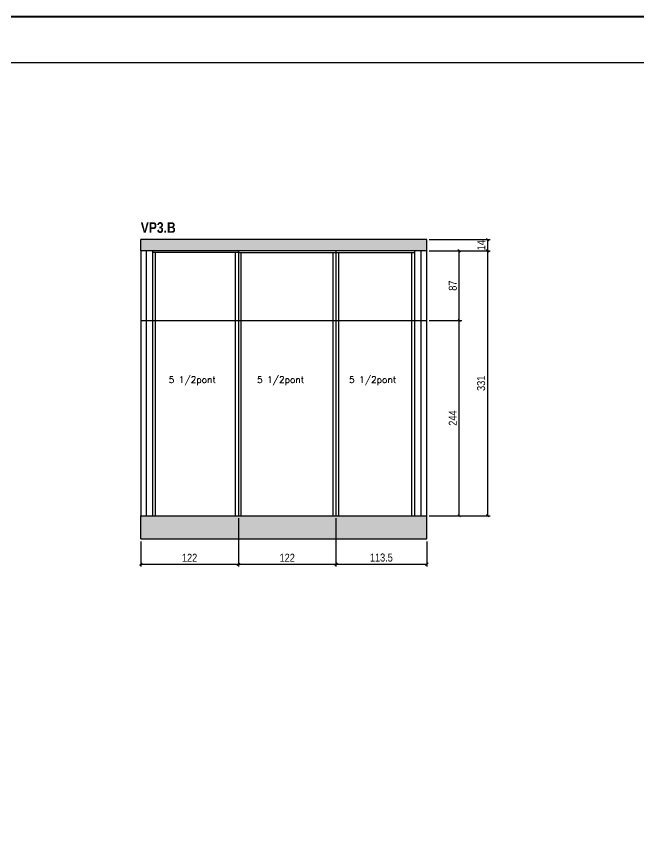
# Model space of a CAD drawing. Extents: x 142292 to 147556, y 149363 to 152785.
# Drawn here: x 145510 to 146288, y 151750 to 152785 of the extents above; entities that cross this region are included whole.
import ezdxf

# ---------------------------------------------------------------- set-up
doc = ezdxf.new("R2010")
doc.units = 0
doc.layers.get('0').update_dxf_attribs({"linetype": 'CONTINUOUS'})
doc.layers.get('DEFPOINTS').update_dxf_attribs({"linetype": 'CONTINUOUS'})
for name, color, linetype in [('COTA', 241, 'CONTINUOUS'), ('NOMENCLATURA', 7, 'CONTINUOUS'), ('Painéis', 200, 'CONTINUOUS'), ('PONTALETE', 7, 'CONTINUOUS'), ('SARR_2.2x7', 40, 'CONTINUOUS'), ('SARR_3.5x7', 81, 'CONTINUOUS')]:
    doc.layers.add(name, color=color, linetype=linetype)
doc.layers.add('FOLHA', color=255, linetype='CONTINUOUS', lineweight=40)
doc.styles.add('COTA TECNICA', font='techl___.ttf', dxfattribs={"height": 10})
doc.styles.get("Standard").update_dxf_attribs({"font": 'ROMANS.SHX'})
doc.styles.add('TECNICA', font='techb___.ttf', dxfattribs={"height": 10})
doc.dimstyles.new('PAINEL', dxfattribs={"dimtxt": 10, "dimasz": 3, "dimexe": 3, "dimexo": 3, "dimgap": 3, "dimtad": 1, "dimdec": 1, "dimzin": 12, "dimdsep": 46, "dimtxsty": 'COTA TECNICA', "dimblk1": 'OBLIQUE', "dimblk2": 'OBLIQUE', "dimsah": 1, "dimcen": 0.9, "dimclrd": 4, "dimclre": 4, "dimclrt": 240, "dimadec": 1, "dimazin": 3, "dimtfac": 1, "dimtdec": 1, "dimtmove": 0, "dimatfit": 3, "dimfxl": 1, "dimtolj": 1, "dimtzin": 12, "dimarcsym": 0})

# ---------------------------------------------------------------- blocks, each defined once
blk = doc.blocks.new('_Oblique')
at = {"color": 0, "linetype": 'ByBlock', "lineweight": -2}
blk.add_line((-0.5, -0.5), (0.5, 0.5), dxfattribs=at)
blk = doc.blocks.new('*D795')
at = {"layer": 'COTA', "color": 4, "linetype": 'ByBlock', "lineweight": -2, "transparency": 16777216}
for p, q in [((146026.2, 152405.1), (146066.8, 152405.1)), ((146063.8, 152161.1), (146063.8, 152405.1)), ((146026.2, 152161.1), (146066.8, 152161.1))]:
    blk.add_line(p, q, dxfattribs=at)
at = {"layer": 'DEFPOINTS', "color": 0, "linetype": 'ByBlock', "transparency": 16777216}
for p in [(146023.2, 152405.1), (146063.8, 152405.1), (146023.2, 152161.1)]:
    blk.add_point(p, dxfattribs=at)
at = {"layer": 'COTA', "color": 4, "linetype": 'ByBlock', "lineweight": -2, "transparency": 16777216, "xscale": 3, "yscale": 3, "zscale": 3}
for p, rotation in [((146063.8, 152405.1), 90), ((146063.8, 152161.1), 270)]:
    blk.add_blockref('_Oblique', p, dxfattribs=dict(at, rotation=rotation))
at = {"layer": 'COTA', "color": 240, "linetype": 'ByBlock', "transparency": 16777216, "insert": (146055.7, 152283.1), "char_height": 10, "attachment_point": 5, "rotation": 90, "style": 'COTA TECNICA'}
blk.add_mtext('\\A1;244', dxfattribs=at)
blk = doc.blocks.new('*D796')
at = {"layer": 'COTA', "color": 4, "linetype": 'ByBlock', "lineweight": -2, "transparency": 16777216}
for p, q in [((146026.2, 152492.1), (146066.8, 152492.1)), ((146063.8, 152405.1), (146063.8, 152492.1)), ((146026.2, 152405.1), (146066.8, 152405.1))]:
    blk.add_line(p, q, dxfattribs=at)
at = {"layer": 'DEFPOINTS', "color": 0, "linetype": 'ByBlock', "transparency": 16777216}
for p in [(146023.2, 152492.1), (146063.8, 152492.1), (146023.2, 152405.1)]:
    blk.add_point(p, dxfattribs=at)
at = {"layer": 'COTA', "color": 4, "linetype": 'ByBlock', "lineweight": -2, "transparency": 16777216, "xscale": 3, "yscale": 3, "zscale": 3}
for p, rotation in [((146063.8, 152492.1), 90), ((146063.8, 152405.1), 270)]:
    blk.add_blockref('_Oblique', p, dxfattribs=dict(at, rotation=rotation))
at = {"layer": 'COTA', "color": 240, "linetype": 'ByBlock', "transparency": 16777216, "insert": (146055.7, 152448.6), "char_height": 10, "attachment_point": 5, "rotation": 90, "style": 'COTA TECNICA'}
blk.add_mtext('\\A1;87', dxfattribs=at)
blk = doc.blocks.new('*D797')
at = {"layer": 'COTA', "color": 4, "linetype": 'ByBlock', "lineweight": -2, "transparency": 16777216}
for p, q in [((146026.2, 152506.1), (146102.3, 152506.1)), ((146099.3, 152492.1), (146099.3, 152506.1)), ((146026.2, 152492.1), (146102.3, 152492.1))]:
    blk.add_line(p, q, dxfattribs=at)
at = {"layer": 'DEFPOINTS', "color": 0, "linetype": 'ByBlock', "transparency": 16777216}
for p in [(146023.2, 152506.1), (146099.3, 152506.1), (146023.2, 152492.1)]:
    blk.add_point(p, dxfattribs=at)
at = {"layer": 'COTA', "color": 4, "linetype": 'ByBlock', "lineweight": -2, "transparency": 16777216, "xscale": 3, "yscale": 3, "zscale": 3}
for p, rotation in [((146099.3, 152506.1), 90), ((146099.3, 152492.1), 270)]:
    blk.add_blockref('_Oblique', p, dxfattribs=dict(at, rotation=rotation))
at = {"layer": 'COTA', "color": 240, "linetype": 'ByBlock', "transparency": 16777216, "insert": (146091.2, 152499.1), "char_height": 10, "attachment_point": 5, "rotation": 90, "style": 'COTA TECNICA'}
blk.add_mtext('\\A1;14', dxfattribs=at)
blk = doc.blocks.new('*D798')
at = {"layer": 'COTA', "color": 4, "linetype": 'ByBlock', "lineweight": -2, "transparency": 16777216}
for p, q in [((146026.2, 152492.1), (146102.3, 152492.1)), ((146099.3, 152161.1), (146099.3, 152492.1)), ((146026.2, 152161.1), (146102.3, 152161.1))]:
    blk.add_line(p, q, dxfattribs=at)
at = {"layer": 'DEFPOINTS', "color": 0, "linetype": 'ByBlock', "transparency": 16777216}
for p in [(146023.2, 152492.1), (146099.3, 152492.1), (146023.2, 152161.1)]:
    blk.add_point(p, dxfattribs=at)
at = {"layer": 'COTA', "color": 4, "linetype": 'ByBlock', "lineweight": -2, "transparency": 16777216, "xscale": 3, "yscale": 3, "zscale": 3}
for p, rotation in [((146099.3, 152492.1), 90), ((146099.3, 152161.1), 270)]:
    blk.add_blockref('_Oblique', p, dxfattribs=dict(at, rotation=rotation))
at = {"layer": 'COTA', "color": 240, "linetype": 'ByBlock', "transparency": 16777216, "insert": (146091.1, 152326.6), "char_height": 10, "attachment_point": 5, "rotation": 90, "style": 'COTA TECNICA'}
blk.add_mtext('\\A1;331', dxfattribs=at)
blk = doc.blocks.new('*D799')
at = {"layer": 'COTA', "color": 4, "linetype": 'ByBlock', "lineweight": -2, "transparency": 16777216}
for p, q in [((145787.7, 152158.1), (145787.7, 152097.6)), ((145665.7, 152129.1), (145665.7, 152097.6)), ((145665.7, 152100.6), (145787.7, 152100.6))]:
    blk.add_line(p, q, dxfattribs=at)
at = {"layer": 'DEFPOINTS', "color": 0, "linetype": 'ByBlock', "transparency": 16777216}
for p in [(145787.7, 152161.1), (145665.7, 152132.1), (145787.7, 152100.6)]:
    blk.add_point(p, dxfattribs=at)
at = {"layer": 'COTA', "color": 4, "linetype": 'ByBlock', "lineweight": -2, "transparency": 16777216, "xscale": 3, "yscale": 3, "zscale": 3, "rotation": 180}
blk.add_blockref('_Oblique', (145665.7, 152100.6), dxfattribs=at)
at = {"layer": 'COTA', "color": 4, "linetype": 'ByBlock', "lineweight": -2, "transparency": 16777216, "xscale": 3, "yscale": 3, "zscale": 3}
blk.add_blockref('_Oblique', (145787.7, 152100.6), dxfattribs=at)
at = {"layer": 'COTA', "color": 240, "linetype": 'ByBlock', "transparency": 16777216, "insert": (145726.7, 152108.6), "char_height": 10, "attachment_point": 5, "style": 'COTA TECNICA'}
blk.add_mtext('\\A1;122', dxfattribs=at)
blk = doc.blocks.new('*D800')
at = {"layer": 'COTA', "color": 4, "linetype": 'ByBlock', "lineweight": -2, "transparency": 16777216}
for p, q in [((145787.7, 152158.1), (145787.7, 152097.6)), ((145909.7, 152158.1), (145909.7, 152097.6)), ((145787.7, 152100.6), (145909.7, 152100.6))]:
    blk.add_line(p, q, dxfattribs=at)
at = {"layer": 'DEFPOINTS', "color": 0, "linetype": 'ByBlock', "transparency": 16777216}
for p in [(145787.7, 152161.1), (145909.7, 152161.1), (145909.7, 152100.6)]:
    blk.add_point(p, dxfattribs=at)
at = {"layer": 'COTA', "color": 4, "linetype": 'ByBlock', "lineweight": -2, "transparency": 16777216, "xscale": 3, "yscale": 3, "zscale": 3, "rotation": 180}
blk.add_blockref('_Oblique', (145787.7, 152100.6), dxfattribs=at)
at = {"layer": 'COTA', "color": 4, "linetype": 'ByBlock', "lineweight": -2, "transparency": 16777216, "xscale": 3, "yscale": 3, "zscale": 3}
blk.add_blockref('_Oblique', (145909.7, 152100.6), dxfattribs=at)
at = {"layer": 'COTA', "color": 240, "linetype": 'ByBlock', "transparency": 16777216, "insert": (145848.7, 152108.6), "char_height": 10, "attachment_point": 5, "style": 'COTA TECNICA'}
blk.add_mtext('\\A1;122', dxfattribs=at)
blk = doc.blocks.new('*D801')
at = {"layer": 'COTA', "color": 4, "linetype": 'ByBlock', "lineweight": -2, "transparency": 16777216}
for p, q in [((145909.7, 152158.1), (145909.7, 152097.6)), ((146023.2, 152129.1), (146023.2, 152097.6)), ((145909.7, 152100.6), (146023.2, 152100.6))]:
    blk.add_line(p, q, dxfattribs=at)
at = {"layer": 'DEFPOINTS', "color": 0, "linetype": 'ByBlock', "transparency": 16777216}
for p in [(145909.7, 152161.1), (146023.2, 152132.1), (146023.2, 152100.6)]:
    blk.add_point(p, dxfattribs=at)
at = {"layer": 'COTA', "color": 4, "linetype": 'ByBlock', "lineweight": -2, "transparency": 16777216, "xscale": 3, "yscale": 3, "zscale": 3, "rotation": 180}
blk.add_blockref('_Oblique', (145909.7, 152100.6), dxfattribs=at)
at = {"layer": 'COTA', "color": 4, "linetype": 'ByBlock', "lineweight": -2, "transparency": 16777216, "xscale": 3, "yscale": 3, "zscale": 3}
blk.add_blockref('_Oblique', (146023.2, 152100.6), dxfattribs=at)
at = {"layer": 'COTA', "color": 240, "linetype": 'ByBlock', "transparency": 16777216, "insert": (145966.4, 152108.8), "char_height": 10, "attachment_point": 5, "style": 'COTA TECNICA'}
blk.add_mtext('\\A1;113.5', dxfattribs=at)

msp = doc.modelspace()

# ---------------------------------------------------------------- hatches: boundary and pattern name
at = {"layer": 'COTA', "linetype": 'ByBlock'}
h = msp.add_hatch(dxfattribs=at)
h.set_pattern_fill('AR-CONC', color=256, scale=0.03)
h.set_pattern_definition([(50, (14445.4385, 122004.23), (5.46554007, -0.47817257), [0.5715, -6.2865]), (355, (14445.4385, 122004.23), (-1.05730264, 5.73170536), [0.4572, -5.02921753]), (100.4514447, (14445.894, 122004.19), (4.40823741, 5.25353256), [0.48570026, -5.34270734]), (46.1842, (14445.4385, 122005.754), (8.13237123, -1.26126984), [0.85725, -9.42975]), (96.6355576, (14446.116, 122005.649), (7.122124, 7.42278374), [0.7285507, -8.01406824]), (351.184151, (14445.4385, 122005.754), (7.122124, 7.42278374), [0.685799, -7.54379196]), (21, (14446.2005, 122005.373), (4.54843174, -3.06795595), [0.5715, -6.2865]), (326, (14446.2005, 122005.373), (1.85406085, 5.52563898), [0.4572, -5.0292]), (71.451445, (14446.5795, 122005.117), (6.40249258, 2.45768307), [0.48570026, -5.34269813]), (37.5, (14445.4385, 122004.2299), (0.092658098, 2.536651166), [0, -4.96824, 0, -5.1054, 0, -5.04825]), (7.5, (14445.4385, 122004.23), (2.004589875, 3.005417245), [0, -2.91084, 0, -4.85394, 0, -1.92405]), (327.5, (14443.7392, 122004.2299), (4.067717855, -0.17186232), [0, -1.905, 0, -5.9436, 0, -7.8867]), (317.5, (14442.9772, 122004.23), (4.44387544, 0.76279473), [0, -2.4765, 0, -3.94716, 0, -5.6007])])
h.paths.add_polyline_path([(146023.15, 152492.08), (146023.15, 152506.08), (145665.65, 152506.08), (145665.65, 152492.08)])
h = msp.add_hatch(dxfattribs=at)
h.set_pattern_fill('AR-CONC', color=256, scale=0.03)
h.set_pattern_definition([(50, (14445.4385, 121659.23), (5.46554007, -0.47817257), [0.5715, -6.2865]), (355, (14445.4385, 121659.23), (-1.05730264, 5.73170536), [0.4572, -5.02921753]), (100.4514447, (14445.894, 121659.19), (4.40823741, 5.25353256), [0.48570026, -5.34270734]), (46.1842, (14445.4385, 121660.754), (8.13237123, -1.26126984), [0.85725, -9.42975]), (96.6355576, (14446.116, 121660.649), (7.122124, 7.42278374), [0.7285507, -8.01406824]), (351.184151, (14445.4385, 121660.754), (7.122124, 7.42278374), [0.685799, -7.54379196]), (21, (14446.2005, 121660.373), (4.54843174, -3.06795595), [0.5715, -6.2865]), (326, (14446.2005, 121660.373), (1.85406085, 5.52563898), [0.4572, -5.0292]), (71.451445, (14446.5795, 121660.117), (6.40249258, 2.45768307), [0.48570026, -5.34269813]), (37.5, (14445.4385, 121659.2299), (0.092658098, 2.536651166), [0, -4.96824, 0, -5.1054, 0, -5.04825]), (7.5, (14445.4385, 121659.23), (2.004589875, 3.005417245), [0, -2.91084, 0, -4.85394, 0, -1.92405]), (327.5, (14443.7392, 121659.2299), (4.067717855, -0.17186232), [0, -1.905, 0, -5.9436, 0, -7.8867]), (317.5, (14442.9772, 121659.23), (4.44387544, 0.76279473), [0, -2.4765, 0, -3.94716, 0, -5.6007])])
h.paths.add_polyline_path([(146022.65, 152161.08), (145665.65, 152161.08), (145665.65, 152132.08), (146022.65, 152132.08)])

# ---------------------------------------------------------------- linework, layer by layer
at = {"color": 30}
msp.add_line((142435.57, 152727.18), (147498.61, 152727.18), dxfattribs=at)
msp.add_lwpolyline([(146491.26, 150933.81), (146491.26, 149420.94), (142435.57, 149420.94), (142435.57, 152727.18), (147498.61, 152727.18)], dxfattribs=at)
at = {"layer": 'COTA', "linetype": 'ByBlock'}
for p, q in [((145665.65, 152492.08), (145665.65, 152506.08)), ((146023.15, 152506.08), (145665.65, 152506.08)), ((146023.15, 152492.08), (146023.15, 152506.08)), ((145665.65, 152132.08), (145665.65, 152161.08)), ((146023.15, 152132.08), (146023.15, 152161.08)), ((145665.65, 152132.08), (146023.15, 152132.08))]:
    msp.add_line(p, q, dxfattribs=at)
at = {"layer": 'FOLHA'}
msp.add_line((142291.57, 152784.78), (147556.21, 152784.78), dxfattribs=at)
at = {"layer": 'Painéis', "linetype": 'Continuous'}
for p, q in [((146023.15, 152492.08), (145665.65, 152492.08)), ((145665.65, 152492.08), (145665.65, 152161.08)), ((145787.65, 152492.08), (145787.65, 152161.08)), ((145909.65, 152492.08), (145909.65, 152161.08)), ((146023.15, 152161.08), (146023.15, 152492.08)), ((145665.65, 152405.08), (146023.15, 152405.08)), ((145665.65, 152161.08), (146023.15, 152161.08))]:
    msp.add_line(p, q, dxfattribs=at)
at = {"layer": 'SARR_2.2x7', "ltscale": 50}
for p, q in [((145672.65, 152161.08), (145672.65, 152492.08)), ((146016.15, 152161.08), (146016.15, 152492.08)), ((145787.65, 152489.88), (145680.65, 152489.88)), ((145787.65, 152489.88), (145909.65, 152489.88)), ((145909.65, 152489.88), (146008.15, 152489.88))]:
    msp.add_line(p, q, dxfattribs=at)
at = {"layer": 'SARR_3.5x7'}
for p, q in [((145680.65, 152161.08), (145680.65, 152492.08)), ((146008.15, 152161.08), (146008.15, 152492.08)), ((145684.15, 152161.08), (145684.15, 152489.88)), ((145784.15, 152161.08), (145784.15, 152489.88)), ((145791.15, 152161.08), (145791.15, 152489.88)), ((145906.15, 152161.08), (145906.15, 152489.88)), ((145913.15, 152161.08), (145913.15, 152489.88)), ((146004.65, 152161.08), (146004.65, 152489.88))]:
    msp.add_line(p, q, dxfattribs=at)

# ---------------------------------------------------------------- texts
at = {"layer": 'NOMENCLATURA', "style": 'TECNICA'}
msp.add_text('VP3.B', height=13.2, dxfattribs=at).set_placement((145665.65, 152514.6))
at = {"layer": 'PONTALETE', "linetype": 'Continuous'}
for p in [(145700.48, 152327.02), (145810.87, 152327.02), (145925.91, 152327.02)]:
    msp.add_text('5 1/2pont', height=8.25, dxfattribs=at).set_placement(p)

# ---------------------------------------------------------------- dimensions: what is measured, and where the dimension line sits
at = {"layer": 'COTA', "linetype": 'ByBlock'}
dim = msp.add_linear_dim(base=(146099.3, 152506.08), p1=(146023.15, 152492.08), p2=(146023.15, 152506.08), angle=90, dimstyle='PAINEL', override={"dimtmove": 1}, dxfattribs=at)
dim.commit()
dim.dimension.update_dxf_attribs({"geometry": '*D797', "text_midpoint": (146099.3, 152499.08), "dimtype": 160})
dim = msp.add_linear_dim(base=(146063.77, 152492.08), p1=(146023.15, 152405.08), p2=(146023.15, 152492.08), angle=90, dimstyle='PAINEL', override={"dimtmove": 1}, dxfattribs=at)
dim.commit()
dim.dimension.update_dxf_attribs({"geometry": '*D796', "text_midpoint": (146055.68, 152448.58)})
for base, p2, picture, middle in [((146099.3, 152492.08), (146023.15, 152492.08), '*D798', (146091.08, 152326.58)), ((146063.77, 152405.08), (146023.15, 152405.08), '*D795', (146055.7, 152283.08))]:
    dim = msp.add_linear_dim(base=base, p1=(146023.15, 152161.08), p2=p2, angle=90, dimstyle='PAINEL', dxfattribs=at)
    dim.commit()
    dim.dimension.update_dxf_attribs({"geometry": picture, "text_midpoint": middle})
dim = msp.add_linear_dim(base=(145787.65, 152100.58), p1=(145665.65, 152132.08), p2=(145787.65, 152161.08), dimstyle='PAINEL', dxfattribs=at)
dim.commit()
dim.dimension.update_dxf_attribs({"geometry": '*D799', "text_midpoint": (145726.65, 152108.64)})
for base, p1, p2, picture, middle in [((145909.65, 152100.58), (145787.65, 152161.08), (145909.65, 152161.08), '*D800', (145848.65, 152108.64)), ((146023.15, 152100.58), (145909.65, 152161.08), (146023.15, 152132.08), '*D801', (145966.4, 152108.8))]:
    dim = msp.add_linear_dim(base=base, p1=p1, p2=p2, dimstyle='PAINEL', override={"dimtmove": 1}, dxfattribs=at)
    dim.commit()
    dim.dimension.update_dxf_attribs({"geometry": picture, "text_midpoint": middle})

doc.saveas('drawing.dxf')
